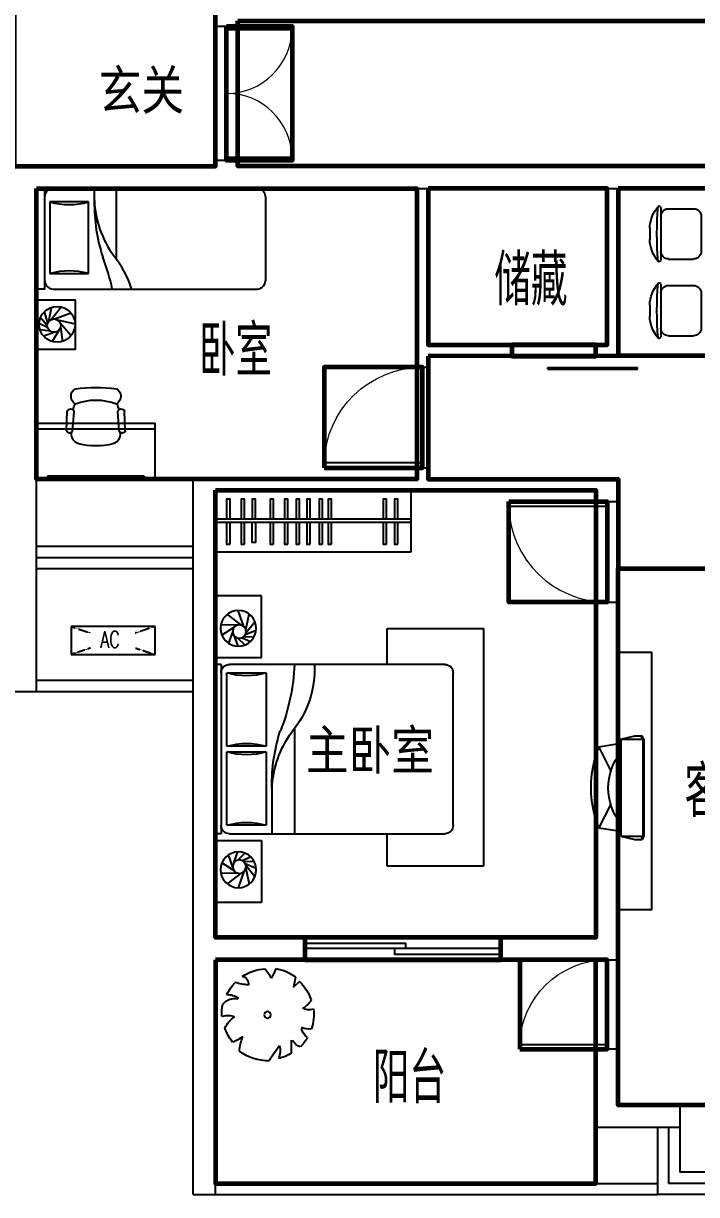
# Model space of a CAD drawing. Extents: x 4787548 to 4824448, y -1283794 to -1265894.
# Drawn here: x 4799332 to 4805348, y -1283794 to -1273319 of the extents above; entities that cross this region are included whole.
import ezdxf
from ezdxf.enums import TextEntityAlignment as Align

# ---------------------------------------------------------------- set-up
doc = ezdxf.new("R2010")
doc.units = 0
doc.header["$MEASUREMENT"] = 0
doc.linetypes.add('DASH', pattern=[0.35, 0.25, -0.1])
doc.layers.get('0').update_dxf_attribs({"linetype": 'CONTINUOUS'})
for name, color, linetype in [('2', 2, 'CONTINUOUS'), ('4-BACLONY', 6, 'CONTINUOUS'), ('F', 8, 'CONTINUOUS'), ('FURN', 8, 'CONTINUOUS'), ('KTIAO', 124, 'CONTINUOUS'), ('PUB_TEXT', 7, 'CONTINUOUS'), ('STAIR', 3, 'CONTINUOUS'), ('WALL', 2, 'CONTINUOUS'), ('WINDOW', 4, 'CONTINUOUS')]:
    doc.layers.add(name, color=color, linetype=linetype)
for name, color, linetype, lineweight in [('FITMENT', 145, 'CONTINUOUS', 5), ('GROUND', 5, 'CONTINUOUS', 5), ('GT_储藏间', 50, 'CONTINUOUS', 60), ('GT_卧室', 1, 'CONTINUOUS', 60), ('GT_客厅', 2, 'CONTINUOUS', 60), ('GT_玄关', 40, 'CONTINUOUS', 60), ('GT_过道', 30, 'CONTINUOUS', 60), ('GT_门', 245, 'CONTINUOUS', 60), ('GT_阳台', 6, 'CONTINUOUS', 60), ('GT_餐厅', 3, 'CONTINUOUS', 60)]:
    doc.layers.add(name, color=color, linetype=linetype, lineweight=lineweight)
doc.layers.get('GROUND').off()
doc.styles.add('-黑体', font='simhei.ttf', dxfattribs={"width": 0.8})
doc.styles.add('_ROMANC', font='ROMANC', dxfattribs={"width": 0.6})
doc.styles.add('ATT', font='TXT')
doc.styles.add('DIM_FONT', font='SIMPLEX.shx', dxfattribs={"width": 0.8})
doc.styles.add('黑体', font='simhei.ttf')

# ---------------------------------------------------------------- blocks, each defined once
blk = doc.blocks.new('M_C25MYD')
for p, q in [((-389, 921), (-290, 921)), ((298, 921), (397, 921)), ((-569, 821), (-109, 821)), ((-564, 754), (-564, 529)), ((-114, 754), (-114, 529)), ((117, 821), (577, 821)), ((122, 754), (122, 529)), ((572, 754), (572, 529)), ((-497, 461), (-182, 461)), ((190, 461), (505, 461)), ((-746, 342), (-746, -308)), ((704, 392), (-696, 392)), ((754, -308), (754, 342)), ((-696, -358), (704, -358)), ((-564, -720), (-564, -495)), ((-182, -427), (-497, -427)), ((-114, -720), (-114, -495)), ((122, -720), (122, -495)), ((505, -427), (190, -427)), ((572, -720), (572, -495)), ((-109, -787), (-569, -787)), ((577, -787), (117, -787)), ((-290, -887), (-389, -887)), ((397, -887), (298, -887))]:
    blk.add_line(p, q)
for centre, radius, start, end in [((-579, 837), 10, 130.7265, 202.67), ((-379, 606), 316, 91.7651, 130.7265), ((-339, -1857), 2713, 84.8023, 95.1977), ((-300, 606), 316, 49.2735, 88.2349), ((-100, 837), 10, 337.33, 49.2735), ((108, 837), 10, 130.7265, 202.67), ((307, 606), 316, 91.7651, 130.7265), ((347, -1857), 2713, 84.8023, 95.1977), ((387, 606), 316, 49.2735, 88.2349), ((587, 837), 10, 337.33, 49.2735), ((-569, 841), 20, 202.67, 270), ((-497, 754), 67.5, 90, 180), ((-182, 754), 67.5, 0, 90), ((-109, 841), 20, 270, 337.33), ((117, 841), 20, 202.67, 270), ((190, 754), 67.5, 90, 180), ((505, 754), 67.5, 0, 90), ((577, 841), 20, 270, 337.33), ((-497, 529), 67.5, 180, 270), ((-182, 529), 67.5, 270, 0), ((190, 529), 67.5, 180, 270), ((505, 529), 67.5, 270, 0), ((-696, 342), 50, 90, 180), ((704, 342), 50, 0, 90), ((-696, -308), 50, 180, 270), ((704, -308), 50, 270, 0), ((-497, -495), 67.5, 90, 180), ((-182, -495), 67.5, 0, 90), ((190, -495), 67.5, 90, 180), ((505, -495), 67.5, 0, 90), ((-497, -720), 67.5, 180, 270), ((-182, -720), 67.5, 270, 0), ((190, -720), 67.5, 180, 270), ((505, -720), 67.5, 270, 0), ((-579, -803), 10, 157.33, 229.2735), ((-569, -807), 20, 90, 157.33), ((-379, -572), 316, 229.2735, 268.2349), ((-339, 1890), 2713, 264.8023, 275.1977), ((-300, -572), 316, 271.7651, 310.7265), ((-109, -807), 20, 22.67, 90), ((-100, -803), 10, 310.7265, 22.67), ((108, -803), 10, 157.33, 229.2735), ((117, -807), 20, 90, 157.33), ((307, -572), 316, 229.2735, 268.2349), ((347, 1890), 2713, 264.8023, 275.1977), ((387, -572), 316, 271.7651, 310.7265), ((577, -807), 20, 22.67, 90), ((587, -803), 10, 310.7265, 22.67)]:
    blk.add_arc(centre, radius, start, end)
at = {"width": 0.8, "flags": 9}
for tag in ['XSIZE', 'YSIZE']:
    blk.add_attdef(tag, (0, 0), '', height=0.5, dxfattribs=at)
blk = doc.blocks.new('A$C6AB5504A')
at = {"layer": 'F'}
for p, q in [((1985, 2744), (2397, 2744)), ((1985, 2191), (1985, 2744)), ((2397, 2744), (2397, 2191)), ((2126, 2439), (2095, 2579)), ((2142, 2467), (2193, 2612)), ((2163, 2480), (2291, 2578)), ((862, 2449), (0, 2449)), ((0, 2449), (0, 325)), ((862, 2129), (862, 2449)), ((2130, 2396), (2033, 2436)), ((2124, 2411), (2044, 2511)), ((2198, 2481), (2349, 2484)), ((2232, 2458), (2340, 2390)), ((2243, 2428), (2281, 2319)), ((2143, 2379), (2052, 2375)), ((2159, 2368), (2084, 2334)), ((2198, 2365), (2133, 2304)), ((2233, 2390), (2196, 2292)), ((348, 2129), (2271, 2129)), ((2397, 2191), (1985, 2191)), ((2346, 2129), (2397, 2129)), ((2346, 2129), (2346, 615)), ((2397, 2129), (2397, 615)), ((273, 690), (273, 2053)), ((2296, 2053), (1943, 2053)), ((1943, 2053), (1943, 1397)), ((2296, 1397), (2296, 2053)), ((1690, 1549), (1690, 615)), ((1943, 1397), (2296, 1397)), ((2296, 1347), (1943, 1347)), ((1943, 1347), (1943, 690)), ((2296, 690), (2296, 1347)), ((1892, 1031), (1892, 615)), ((1943, 690), (2296, 690)), ((2271, 615), (348, 615)), ((862, 325), (862, 615)), ((2397, 553), (1985, 553)), ((1985, 553), (1985, 0)), ((2346, 615), (2397, 615)), ((2397, 0), (2397, 553)), ((2198, 378), (2133, 440)), ((2233, 354), (2196, 452)), ((2243, 316), (2281, 425)), ((0, 325), (862, 325)), ((2130, 348), (2033, 307)), ((2124, 333), (2044, 232)), ((2143, 365), (2052, 368)), ((2159, 375), (2084, 409)), ((2232, 286), (2340, 354)), ((2126, 305), (2095, 165)), ((2142, 276), (2193, 132)), ((2163, 264), (2291, 166)), ((2198, 262), (2349, 259)), ((1985, 0), (2397, 0))]:
    blk.add_line(p, q, dxfattribs=at)
for centre, radius in [((2192, 2452), 160), ((2183, 2423), 60), ((2192, 292), 160), ((2183, 320), 60)]:
    blk.add_circle(centre, radius, dxfattribs=at)
for centre, radius, start, end in [((348, 2053), 75.7, 90, 180), ((2403, 2091), 892, 177.5673, 219.5461), ((3545, 2214), 1857, 182.616, 201.4069), ((2271, 2053), 75.7, 0, 90), ((2119, 2659), 631, 253.7398, 286.2602), ((965, 977), 928, 2.5398, 36.0403), ((309, 1052), 1584, 359.2582, 17.8034), ((2119, 791), 631, 73.7398, 106.2602), ((2119, 1952), 631, 253.7398, 286.2602), ((348, 690), 75.7, 180, 270), ((2119, 85), 631, 73.7398, 106.2602), ((2271, 690), 75.7, 270, 0)]:
    blk.add_arc(centre, radius, start, end, dxfattribs=at)
blk = doc.blocks.new('A$C17267256')
at = {"layer": 'FITMENT', "extrusion": (0, 0, -1), "xscale": -1, "zscale": -1, "rotation": 180}
blk.add_blockref('A$C6AB5504A', (-2397, 2744), dxfattribs=at)
blk = doc.blocks.new('M_C5')
for p, q in [((-71, 21), (-106, 120)), ((-60, 63), (-50, 152)), ((-28, 86), (7, 160)), ((-9, 88), (59, 149)), ((12, 83), (112, 114)), ((-54, -14), (-154, 45)), ((26, 75), (152, 50)), ((42, 53), (156, -35)), ((48, 21), (102, -123)), ((-26, -30), (-153, -47)), ((14, -26), (-99, -126)), ((41, -2), (5, -160))]:
    blk.add_line(p, q)
for centre, radius in [((0, 0), 160), ((-11, 28), 60)]:
    blk.add_circle(centre, radius)
at = {"width": 0.8, "flags": 9}
for tag in ['XSIZE', 'YSIZE']:
    blk.add_attdef(tag, (0, 0), '', height=0.5, dxfattribs=at)
blk = doc.blocks.new('A$C4F080291')
at = {"layer": 'F'}
for p, q in [((240.4, 550), (240.4, 550)), ((248.1, 499.5), (240.4, 550)), ((275.1, 554.7), (248.1, 499.5))]:
    blk.add_line(p, q, dxfattribs=at)
blk.add_circle((272.1, 274), 19.8, dxfattribs=at)
for centre, radius, start, end in [((233.4, 481.7), 116.3, 169.87002, 201.86483), ((272.8, 276.6), 273.1, 96.76061, 124.31007), ((272.8, 276.6), 278.1, 63.11015, 89.54254), ((839.2, 406), 456.3, 164.92026, 173.01233), ((272.8, 276.6), 275.9, 135.99951, 161.053), ((134.7, 500.3), 67.4, 210.62515, 266.72966), ((517.8, 187.2), 304.2, 103.05369, 115.60698), ((272.8, 276.6), 271.8, 18.94599, 49.57486), ((84.2, 435.4), 100.1, 223.77231, 258.30766), ((509.9, 325.6), 45.2, 61.57441, 152.64411), ((272.8, 276.6), 275.1, 172.68302, 187.5085), ((-0.1, 415.8), 104.6, 271.84405, 306.19832), ((761.6, 841), 574.3, 239.46134, 247.43869), ((272.8, 276.6), 270.5, 348.54953, 7.23532), ((26.6, 315.8), 79.7, 250.6201, 294.53976), ((-626.5, 727), 846.1, 319.67521, 324.9454), ((467.3, 133.9), 114.2, 50.986, 89.7843), ((429.7, 160.9), 92.2, 1.88998, 64.194), ((272.8, 276.6), 271.3, 200.9099, 218.97531), ((179.8, 78.4), 121.1, 128.73075, 166.85289), ((-914.8, 167.6), 1018.9, 354.04005, 0.29866), ((273.9, 92.6), 155.6, 347.27587, 19.92692), ((405.1, 62.2), 84.7, 29.75734, 79.75378), ((272.8, 276.6), 273.3, 320.05745, 335.66153), ((-16.3, 178.2), 339.9, 328.37053, 343.63966), ((581, 162.3), 282.6, 196.39216, 210.73156), ((272.8, 276.6), 276.6, 230.95519, 270.05442), ((272.8, 276.6), 266.5, 284.13878, 304.99111)]:
    blk.add_arc(centre, radius, start, end, dxfattribs=at)
blk = doc.blocks.new('ddeq')
at = {"layer": 'FURN'}
for p, q in [((-900, 0), (0, 0)), ((0, -74), (0, 0)), ((-900, -74), (-900, 0)), ((-900, -74), (0, -74)), ((-900, -148), (-900, -1972)), ((-121, -120), (-762, -120)), ((-762, -120), (-762, -465)), ((-121, -465), (-121, -120)), ((0, -148), (0, -1972)), ((-762, -465), (-121, -465)), ((-160, -518), (0, -518)), ((-632, -715), (0, -715)), ((-74, -2046), (-826, -2046))]:
    blk.add_line(p, q, dxfattribs=at)
for centre, radius, start, end in [((-826, -148), 74, 90, 180), ((-74, -148), 74, 0, 90), ((-1354, -293), 616, 343.7398, 16.2602), ((471, -293), 616, 163.7398, 196.2602), ((-140, -2065), 1547, 89.2582, 107.8034), ((-68, -1423), 906, 92.5398, 126.0403), ((-1275, 1097), 1814, 281.9426, 291.4069), ((-1156, -18), 871, 287.0626, 309.5461), ((-826, -1972), 74, 180, 270), ((-74, -1972), 74, 270, 0)]:
    blk.add_arc(centre, radius, start, end, dxfattribs=at)
blk = doc.blocks.new('A$C0A224319')
at = {"layer": 'KTIAO', "linetype": 'DASH'}
for p, q in [((0, 250), (0, 0)), ((750, 250), (0, 250)), ((0, 250), (177, 191)), ((750, 250), (573, 191)), ((750, 0), (750, 250)), ((172, 57), (0, 0)), ((0, 0), (750, 0)), ((575, 58), (750, 0))]:
    blk.add_line(p, q, dxfattribs=at)
at = {"layer": 'KTIAO', "style": '_ROMANC', "width": 0.7}
blk.add_text('AC', height=148.6, rotation=360, dxfattribs=at).set_placement((261, 60))
at = {"layer": 'KTIAO', "style": 'DIM_FONT', "oblique": 360, "width": 0.6, "flags": 9}
for tag in ['YSIZE', 'XSIZE']:
    blk.add_attdef(tag, (0, 0), '', height=0.5, rotation=360, dxfattribs=at)
blk = doc.blocks.new('M_A13ZTG')
for p, q in [((-0.502, 0.208), (0.498, 0.208)), ((-0.502, 0.208), (-0.502, 0.19)), ((-0.502, 0.19), (0.498, 0.19)), ((0.498, 0.208), (0.498, 0.19))]:
    blk.add_line(p, q)
blk = doc.blocks.new('12PSTG02')
at = {"color": 0, "linetype": 'ByBlock'}
for p, q in [((-5.882738, 11.493405), (-13.636493, 11.294805)), ((-4.996459, 9.562867), (-5.284204, 9.540568)), ((-5.73403, 9.170818), (-13.415554, 8.575543)), ((-5.73403, -9.170818), (-13.415554, -8.575543)), ((-5.882738, -11.493405), (-13.636493, -11.294805)), ((-4.996459, -9.562867), (-5.284204, -9.540568)), ((-4.996459, -9.562867), (-5.28099, -9.544821))]:
    blk.add_line(p, q, dxfattribs=at)
for centre, radius, start, end in [((-19.5, 6.311132), 3.452743, 30.392687, 149.607313), ((-13.097037, 9.970029), 1.4304, 112.156422, 257.133709), ((-6.286552, 10.301496), 1.258456, 296.04311, 71.283835), ((-4.647836, 5.578088), 4, 16.10866, 95), ((39.486083, 0), 62.486083, 172.590731, 187.409269), ((4.70097, 0), 22.70097, 159.208954, 200.791046), ((-12.998837, 0.943692), 7.999035, 97.334712, 116.212212), ((-28.187947, 0), 28.187947, 346.275006, 13.724994), ((-19.5, -6.311132), 3.452743, 210.392687, 329.607313), ((-12.998837, -1.056308), 7.999035, 243.61801, 261.904764), ((-13.097037, -9.970029), 1.4304, 102.866291, 247.843578), ((-6.286552, -10.301496), 1.258456, 288.716165, 63.95689), ((-4.647836, -5.578088), 4, 265, 343.89134)]:
    blk.add_arc(centre, radius, start, end, dxfattribs=at)
at = {"color": 0, "linetype": 'ByBlock', "style": 'ATT'}
for tag, p, flags in [('ITEM', (-22, -21), 3), ('ROOM_NUMBER', (-22, -29), 1)]:
    blk.add_attdef(tag, p, '', height=6, dxfattribs=dict(at, flags=flags))
blk = doc.blocks.new('-CHAI6')
at = {"xscale": 22.75, "yscale": 22.75, "zscale": 22.75}
blk.add_blockref('12PSTG02', (519, 28), dxfattribs=at)
blk = doc.blocks.new('A$C0E8A3607')
for p, q in [((70, 205), (101, 402)), ((101, 402), (316, 296)), ((826, 402), (618, 296)), ((856, 205), (826, 402)), ((30, 205), (0, 81)), ((30, 205), (897, 205)), ((30, 205), (30, 0)), ((897, 205), (897, 0)), ((897, 205), (897, 0)), ((897, 205), (927, 81)), ((0, 81), (0, 16)), ((30, 0), (0, 16)), ((32, 10), (2, 25)), ((30, 10), (897, 10)), ((895, 10), (925, 25)), ((897, 0), (927, 16)), ((927, 81), (927, 16)), ((30, 0), (897, 0))]:
    blk.add_line(p, q)
for centre, radius, start, end in [((463, -508), 979, 68.2528, 111.7472), ((467, -193), 511, 50.9799, 129.0201)]:
    blk.add_arc(centre, radius, start, end)
blk = doc.blocks.new('$DorLib2D$00000002')
for p, q in [((-0.5, 0), (-0.5, 0.4875)), ((-0.475, 0.4875), (-0.5, 0.4875)), ((-0.475, 0), (-0.475, 0.4875)), ((0.475, 0), (0.475, 0.4875)), ((0.475, 0.4875), (0.5, 0.4875)), ((0.5, 0), (0.5, 0.4875)), ((-0.5, 0), (-0.475, 0)), ((0.5, 0), (0.475, 0))]:
    blk.add_line(p, q)
at = {"lineweight": 13}
for centre, start, end in [((-0.4875, 0), 0, 88.53072), ((0.4875, 0), 91.46928, 180)]:
    blk.add_arc(centre, 0.4875, start, end, dxfattribs=at)
blk = doc.blocks.new('$DorLib2D$00000001')
for p, q in [((0.45, 0.975), (0.5, 0.975)), ((0.45, 0), (0.45, 0.975)), ((0.5, 0), (0.5, 0.975)), ((0.5, 0), (0.45, 0))]:
    blk.add_line(p, q)
at = {"lineweight": 13}
blk.add_arc((0.475, 0), 0.975, 91.4693, 180, dxfattribs=at)
blk = doc.blocks.new('$TCHSYS$DOOR2D')
for p, q in [((0.45, 0.975), (0.5, 0.975)), ((0.45, 0), (0.45, 0.975)), ((0.5, 0), (0.5, 0.975)), ((0.5, 0), (0.45, 0))]:
    blk.add_line(p, q)
at = {"lineweight": 13}
blk.add_arc((0.475, 0), 0.975, 91.4693, 180, dxfattribs=at)

msp = doc.modelspace()

# ---------------------------------------------------------------- linework, layer by layer
at = {"layer": '2'}
for p, q in [((4799448, -1279194), (4800848, -1279194)), ((4799448, -1279294), (4800848, -1279294))]:
    msp.add_line(p, q, dxfattribs=at)
at = {"layer": '4-BACLONY'}
for p, q in [((4804448, -1283194), (4804448, -1283694)), ((4801048, -1283694), (4804998, -1283694)), ((4801048, -1283794), (4804998, -1283794))]:
    msp.add_line(p, q, dxfattribs=at)
at = {"layer": 'FURN'}
for p, q in [((4799448, -1276894), (4800510, -1276894)), ((4800510, -1277394), (4800510, -1276894)), ((4799448, -1276944), (4800510, -1276944)), ((4800410, -1277369), (4799548, -1277369)), ((4799548, -1277369), (4799548, -1277394)), ((4800410, -1277369), (4800410, -1277394)), ((4802798, -1278044), (4802798, -1277494)), ((4802798, -1277754), (4801048, -1277754)), ((4802798, -1277782), (4801048, -1277782)), ((4801048, -1278044), (4802798, -1278044))]:
    msp.add_line(p, q, dxfattribs=at)
at = {"layer": 'FURN', "color": 8}
for p, q in [((4799448, -1277394), (4799448, -1276894)), ((4800510, -1277394), (4799448, -1277394))]:
    msp.add_line(p, q, dxfattribs=at)
at = {"layer": 'FURN'}
for points in [[(4799448, -1276232), (4799798, -1276232), (4799798, -1275794), (4799448, -1275794)], [(4804648, -1281244), (4804948, -1281244), (4804948, -1278944), (4804648, -1278944)]]:
    msp.add_lwpolyline(points, close=True, dxfattribs=at)
for points in [[(4801178, -1277754), (4801178, -1277575), (4801148, -1277575), (4801148, -1277754)], [(4801308, -1277754), (4801308, -1277575), (4801278, -1277575), (4801278, -1277754)], [(4801405, -1277754), (4801405, -1277575), (4801375, -1277575), (4801375, -1277754)], [(4801566, -1277754), (4801566, -1277575), (4801536, -1277575), (4801536, -1277754)], [(4801696, -1277754), (4801696, -1277575), (4801666, -1277575), (4801666, -1277754)], [(4801800, -1277754), (4801800, -1277575), (4801770, -1277575), (4801770, -1277754)], [(4801896, -1277754), (4801896, -1277575), (4801866, -1277575), (4801866, -1277754)], [(4802004, -1277754), (4802004, -1277575), (4801974, -1277575), (4801974, -1277754)], [(4802084, -1277754), (4802084, -1277575), (4802054, -1277575), (4802054, -1277754)], [(4802577, -1277754), (4802577, -1277575), (4802547, -1277575), (4802547, -1277754)], [(4802678, -1277754), (4802678, -1277575), (4802648, -1277575), (4802648, -1277754)], [(4801148, -1277782), (4801148, -1277975), (4801178, -1277975)], [(4801178, -1277975), (4801178, -1277782)], [(4801278, -1277782), (4801278, -1277975), (4801308, -1277975)], [(4801308, -1277975), (4801308, -1277782)], [(4801405, -1277782), (4801405, -1277961), (4801375, -1277961), (4801375, -1277782)], [(4801536, -1277782), (4801536, -1277975), (4801566, -1277975)], [(4801566, -1277975), (4801566, -1277782)], [(4801666, -1277782), (4801666, -1277975), (4801696, -1277975)], [(4801696, -1277975), (4801696, -1277782)], [(4801770, -1277782), (4801770, -1277975), (4801800, -1277975)], [(4801800, -1277975), (4801800, -1277782)], [(4801866, -1277782), (4801866, -1277975), (4801896, -1277975)], [(4801896, -1277975), (4801896, -1277782)], [(4801974, -1277782), (4801974, -1277975), (4802004, -1277975)], [(4802004, -1277975), (4802004, -1277782)], [(4802054, -1277782), (4802054, -1277975), (4802084, -1277975)], [(4802084, -1277975), (4802084, -1277782)], [(4802547, -1277782), (4802547, -1277975), (4802577, -1277975)], [(4802577, -1277975), (4802577, -1277782)], [(4802648, -1277782), (4802648, -1277975), (4802678, -1277975)], [(4802678, -1277975), (4802678, -1277782)]]:
    msp.add_lwpolyline(points, dxfattribs=at)
at = {"layer": 'GT_储藏间'}
msp.add_lwpolyline([(4802948, -1274794), (4802948, -1276194), (4804548, -1276194), (4804548, -1274794), (4802948, -1274794)], dxfattribs=at)
at = {"layer": 'GT_卧室'}
for points in [[(4799448, -1274794), (4802848, -1274794), (4802848, -1277394), (4799448, -1277394), (4799448, -1274794)], [(4801048, -1277494), (4804448, -1277494), (4804448, -1281494), (4801048, -1281494), (4801048, -1277494)]]:
    msp.add_lwpolyline(points, dxfattribs=at)
at = {"layer": 'GT_客厅'}
msp.add_lwpolyline([(4808348, -1278194), (4808348, -1282994), (4804648, -1282994), (4804648, -1278194), (4808348, -1278194)], dxfattribs=at)
at = {"layer": 'GT_玄关'}
msp.add_lwpolyline([(4801048, -1273344), (4801048, -1272594), (4799948, -1272594), (4799948, -1273194), (4799248, -1273194), (4799248, -1274594), (4801048, -1274594), (4801048, -1273344)], dxfattribs=at)
at = {"layer": 'GT_过道'}
for points in [[(4801248, -1273294), (4810748, -1273294), (4810748, -1274594), (4801248, -1274594), (4801248, -1273294)], [(4802948, -1276294), (4802948, -1277394), (4804648, -1277394), (4804648, -1278194), (4809498, -1278194), (4809498, -1277094), (4807048, -1277094), (4807048, -1276288), (4802948, -1276294)]]:
    msp.add_lwpolyline(points, dxfattribs=at)
at = {"layer": 'GT_门'}
for points in [[(4801148, -1273344), (4801733, -1273344), (4801733, -1274544), (4801148, -1274544), (4801148, -1273344)], [(4803698, -1276194), (4803698, -1276294), (4804448, -1276294), (4804448, -1276194), (4803698, -1276194)], [(4802021, -1277294), (4802898, -1277294), (4802898, -1276394), (4802021, -1276394), (4802021, -1277294)], [(4803671, -1277594), (4804548, -1277594), (4804548, -1278494), (4803671, -1278494), (4803671, -1277594)], [(4801848, -1281494), (4801848, -1281694), (4803598, -1281694), (4803598, -1281494), (4801848, -1281494)], [(4803768, -1282494), (4804548, -1282494), (4804548, -1281694), (4803769, -1281694), (4803769, -1282494)]]:
    msp.add_lwpolyline(points, dxfattribs=at)
at = {"layer": 'GT_阳台'}
msp.add_lwpolyline([(4801048, -1281694), (4801048, -1283694), (4804448, -1283694), (4804448, -1281694), (4801048, -1281694)], dxfattribs=at)
at = {"layer": 'GT_餐厅'}
msp.add_lwpolyline([(4804648, -1274794), (4804648, -1276288), (4807048, -1276288), (4807048, -1274794), (4804648, -1274794)], dxfattribs=at)
at = {"layer": 'STAIR', "linetype": 'Continuous'}
msp.add_line((4804448, -1276294), (4803698, -1276294), dxfattribs=at)
at = {"layer": 'WALL'}
for p, q in [((4801048, -1273194), (4801048, -1273344)), ((4801248, -1273344), (4801248, -1273294)), ((4801048, -1273344), (4801248, -1273344)), ((4799248, -1274594), (4801048, -1274594)), ((4801248, -1274544), (4801048, -1274544)), ((4801048, -1274544), (4801048, -1274594)), ((4801248, -1274594), (4801248, -1274544)), ((4801248, -1274594), (4807048, -1274594)), ((4801248, -1274594), (4807048, -1274594)), ((4799448, -1274794), (4801148, -1274794)), ((4799448, -1278594), (4799448, -1274794)), ((4801148, -1274794), (4807048, -1274794)), ((4802848, -1276394), (4802848, -1274794)), ((4802948, -1276194), (4802948, -1274794)), ((4804548, -1276194), (4804548, -1274794)), ((4804648, -1276294), (4804648, -1274794)), ((4803698, -1276194), (4802948, -1276194)), ((4803698, -1276194), (4803698, -1276294)), ((4804548, -1276194), (4804448, -1276194)), ((4804448, -1276194), (4804448, -1276294)), ((4802948, -1276394), (4802948, -1276294)), ((4802948, -1276294), (4803698, -1276294)), ((4804448, -1276294), (4804648, -1276294)), ((4802848, -1276394), (4802948, -1276394)), ((4802848, -1277394), (4802848, -1277294)), ((4802848, -1277294), (4802948, -1277294)), ((4802948, -1277394), (4802948, -1277294)), ((4800848, -1277394), (4802848, -1277394)), ((4800848, -1281494), (4800848, -1277394)), ((4802948, -1277394), (4804648, -1277394)), ((4804648, -1277594), (4804648, -1277394)), ((4801048, -1277494), (4804448, -1277494)), ((4801048, -1281494), (4801048, -1277494)), ((4804448, -1277594), (4804448, -1277494)), ((4804448, -1277594), (4804648, -1277594)), ((4804448, -1281494), (4804448, -1278494)), ((4804448, -1278494), (4804648, -1278494)), ((4804648, -1281694), (4804648, -1278494)), ((4799448, -1279294), (4799448, -1278594)), ((4799248, -1279294), (4799448, -1279294)), ((4800848, -1283794), (4800848, -1279294)), ((4804448, -1281494), (4804448, -1279894)), ((4801048, -1281494), (4801848, -1281494)), ((4801848, -1281494), (4801848, -1281694)), ((4803598, -1281494), (4803598, -1281694)), ((4803598, -1281494), (4804448, -1281494)), ((4801048, -1283794), (4801048, -1281694)), ((4801048, -1281694), (4801848, -1281694)), ((4803598, -1281694), (4804648, -1281694)), ((4804448, -1283194), (4804448, -1282494)), ((4804648, -1282494), (4804448, -1282494)), ((4804648, -1282994), (4804648, -1282494)), ((4805198, -1282994), (4804648, -1282994)), ((4805198, -1282994), (4805198, -1283194)), ((4804648, -1283194), (4804448, -1283194)), ((4805198, -1283194), (4804448, -1283194)), ((4800848, -1283794), (4801048, -1283794)), ((4800848, -1283794), (4801048, -1283794))]:
    msp.add_line(p, q, dxfattribs=at)
at = {"layer": 'WINDOW'}
for p, q in [((4801248, -1274544), (4801248, -1273344)), ((4800848, -1277394), (4799448, -1277394)), ((4799448, -1277994), (4800848, -1277994)), ((4799448, -1278094), (4800848, -1278094)), ((4799448, -1278194), (4800848, -1278194)), ((4803598, -1281694), (4801848, -1281694)), ((4807348, -1282994), (4805198, -1282994)), ((4804998, -1283194), (4804998, -1283794)), ((4805098, -1283194), (4805098, -1283694)), ((4805198, -1283194), (4805198, -1283594)), ((4807348, -1283594), (4805198, -1283594)), ((4807448, -1283694), (4805098, -1283694)), ((4807548, -1283794), (4804998, -1283794))]:
    msp.add_line(p, q, dxfattribs=at)
for points in [[(4801848, -1281544), (4802748, -1281544), (4802748, -1281594), (4801848, -1281594)], [(4803598, -1281594), (4802648, -1281594), (4802648, -1281644), (4803598, -1281644)]]:
    msp.add_lwpolyline(points, close=True, dxfattribs=at)

# ---------------------------------------------------------------- block references
at = {"layer": 'FURN', "rotation": 90}
msp.add_blockref('ddeq', (4799448, -1274794), dxfattribs=at)
at = {"layer": 'FURN', "xscale": -1}
for name, p, rotation in [('M_C25MYD', (4805817, -1275548), 270), ('-CHAI6', (4800007, -1276578), 90), ('A$C17267256', (4801048, -1278437), 180), ('A$C0E8A3607', (4804877, -1279690), 90)]:
    msp.add_blockref(name, p, dxfattribs=dict(at, rotation=rotation))
at = {"layer": 'FURN', "extrusion": (0, 0, -1), "xscale": -1, "zscale": -1, "rotation": 270.0165242021829}
msp.add_blockref('M_C5', (-4799633, -1276010), dxfattribs=at)
at = {"layer": 'GROUND', "xscale": -1.499999999858184, "yscale": 1.5, "zscale": 1.500000000004058, "rotation": 322.6991715607113}
msp.add_blockref('A$C4F080291', (4801588, -1282760), dxfattribs=at)
at = {"layer": 'KTIAO'}
msp.add_blockref('A$C0A224319', (4799758, -1278963), dxfattribs=at)
at = {"layer": 'WINDOW'}
for name, p, xscale, yscale, zscale, rotation in [('$DorLib2D$00000002', (4801148, -1273944), -1200, -1200, -1200, 90), ('$DorLib2D$00000001', (4802898, -1276844), 900, -900, 900, 269.9999999999986), ('$DorLib2D$00000001', (4804548, -1278044), 900, 900, 900, 90.0000000000012), ('$TCHSYS$DOOR2D', (4804548, -1282094), -800, 800, -800, 90)]:
    msp.add_blockref(name, p, dxfattribs=dict(at, xscale=xscale, yscale=yscale, zscale=zscale, rotation=rotation))
at = {"layer": 'WINDOW', "xscale": 800, "yscale": -800, "zscale": 800}
msp.add_blockref('M_A13ZTG', (4804421, -1276244), dxfattribs=at)

# ---------------------------------------------------------------- texts
at = {"layer": 'PUB_TEXT'}
for s, height, style, width, p in [('玄关', 350, '黑体', 0.8, (4800004, -1274090)), ('主卧室', 350, '黑体', 0.8, (4801856, -1279993)), ('客厅', 400, '-黑体', 0.6, (4805241, -1280373))]:
    msp.add_text(s, height=height, dxfattribs=dict(at, style=style, width=width)).set_placement(p)
at = {"layer": 'PUB_TEXT', "style": '-黑体', "width": 0.6}
for s, p in [('储藏', (4803868, -1275798)), ('卧室', (4801227, -1276429)), ('阳台', (4802782, -1282933))]:
    msp.add_text(s, height=400, dxfattribs=at).set_placement(p, align=Align.CENTER)

doc.saveas('drawing.dxf')
